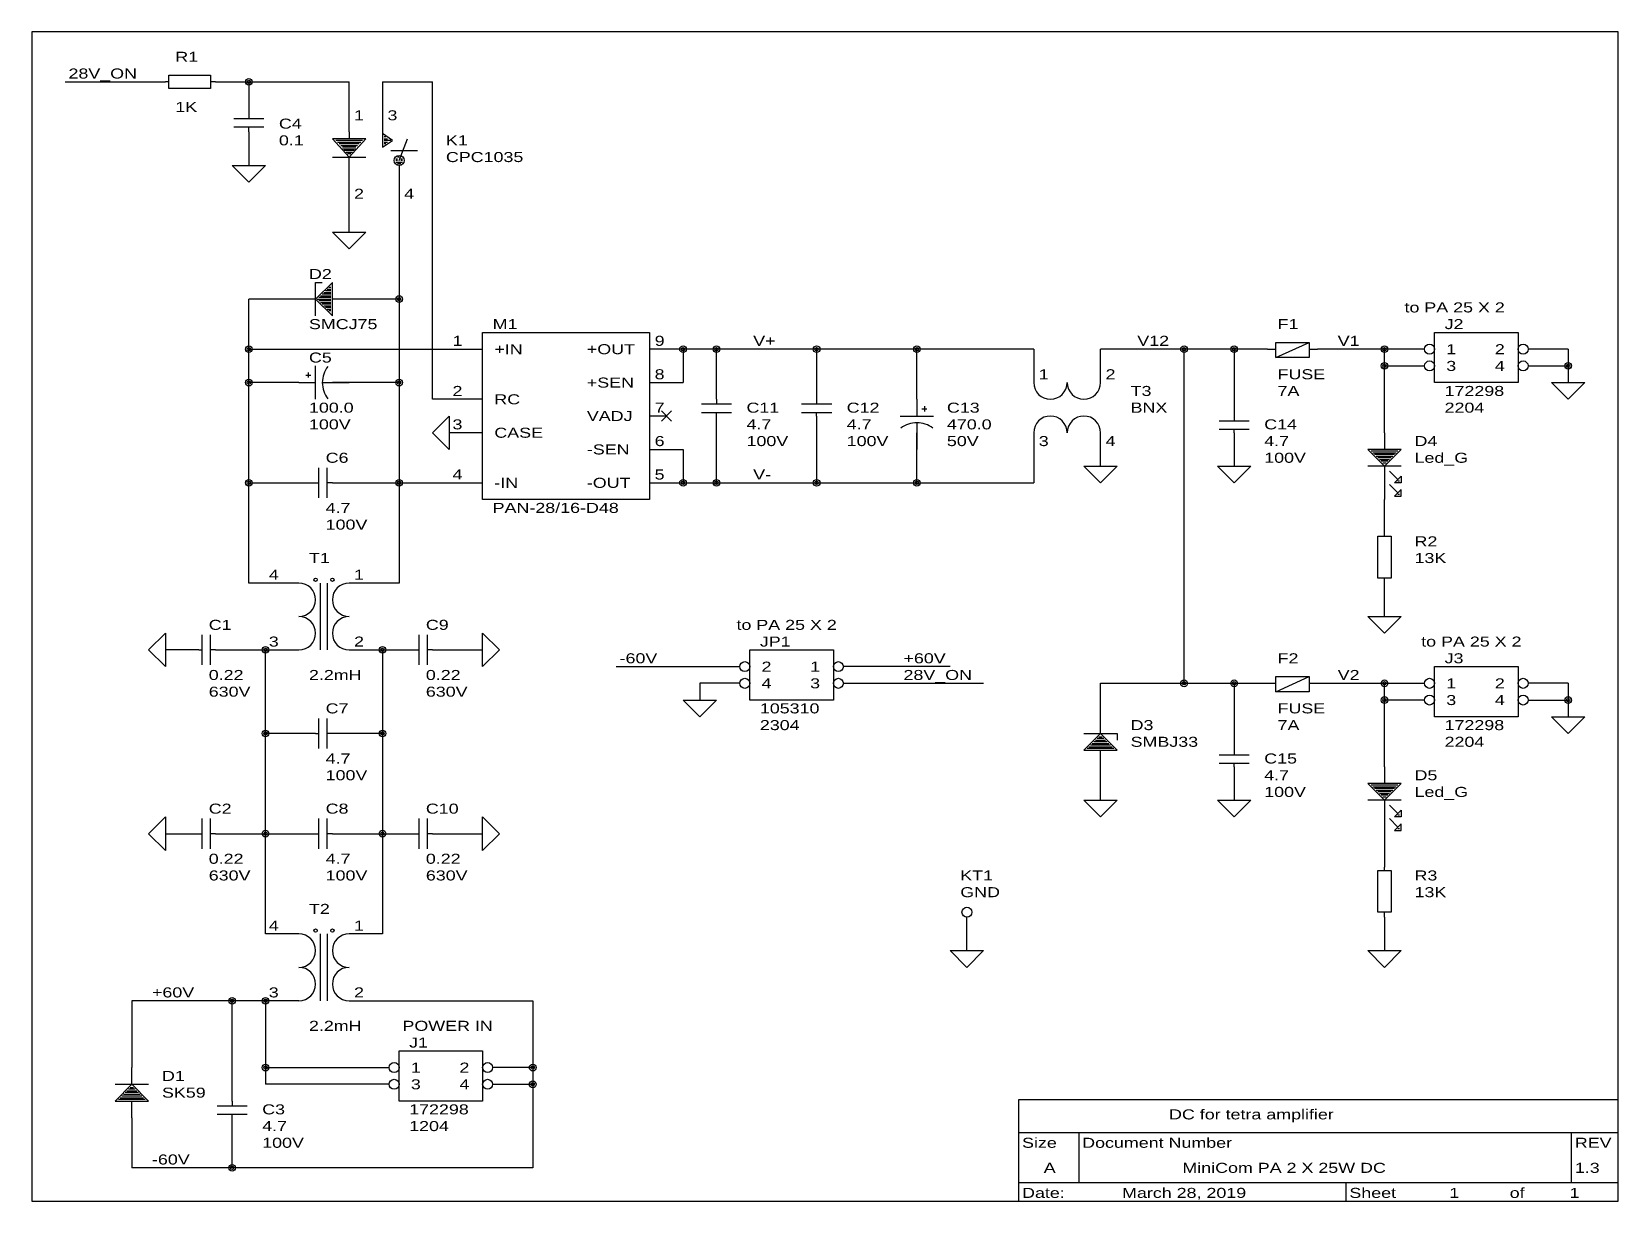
# Model space of a CAD drawing. Extents: x 0.1 to 9.6, y 0.1 to 7.1.
import ezdxf

# ---------------------------------------------------------------- set-up
doc = ezdxf.new("R2010")
doc.units = 0
doc.header["$MEASUREMENT"] = 0
doc.layers.add('1', color=7, linetype='CONTINUOUS')

msp = doc.modelspace()

# ---------------------------------------------------------------- linework, layer by layer
at = {"layer": '1'}
for p, q in [((9.6, 7.1), (0.1, 7.1)), ((0.1, 7.1), (0.1, 0.1)), ((9.6, 0.1), (9.6, 7.1)), ((0.92, 6.76), (0.92, 6.84)), ((0.92, 6.84), (1.17, 6.84)), ((1.17, 6.84), (1.17, 6.8)), ((0.3, 6.8), (0.9, 6.8)), ((0.92, 6.8), (0.9, 6.8)), ((1.17, 6.76), (0.92, 6.76)), ((1.2, 6.8), (1.17, 6.8)), ((1.17, 6.8), (1.17, 6.76)), ((1.2, 6.8), (2, 6.8)), ((1.4, 6.8), (1.4, 6.6)), ((2, 6.5), (2, 6.8)), ((2.2, 6.8), (2.5, 6.8)), ((2.2, 6.8), (2.2, 6.5)), ((2.5, 4.9), (2.5, 6.8)), ((1.31, 6.58), (1.49, 6.58)), ((1.4, 6.6), (1.4, 6.58)), ((1.31, 6.53), (1.49, 6.53)), ((1.4, 6.5), (1.4, 6.53)), ((1.4, 6.5), (1.4, 6.3)), ((2.1, 6.46), (1.9, 6.46)), ((1.9, 6.46), (2, 6.35)), ((2, 6.5), (2, 6.46)), ((2, 6.35), (2.1, 6.46)), ((2.2, 6.5), (2.2, 6.49)), ((2.2, 6.49), (2.2, 6.41)), ((2.26, 6.45), (2.2, 6.49)), ((2.22, 6.47), (2.21, 6.47)), ((2.21, 6.46), (2.23, 6.46)), ((2.3, 6.33), (2.35, 6.46)), ((2.08, 6.45), (1.92, 6.45)), ((1.93, 6.44), (2.07, 6.44)), ((2.06, 6.43), (1.94, 6.43)), ((1.95, 6.42), (2.05, 6.42)), ((2.04, 6.41), (1.96, 6.41)), ((1.96, 6.4), (2.04, 6.4)), ((2.03, 6.39), (1.97, 6.39)), ((1.98, 6.38), (2.02, 6.38)), ((2.01, 6.37), (1.99, 6.37)), ((2.2, 6.41), (2.26, 6.45)), ((2.25, 6.45), (2.21, 6.45)), ((2.21, 6.44), (2.23, 6.44)), ((2.22, 6.43), (2.21, 6.43)), ((2.25, 6.39), (2.41, 6.39)), ((1.3, 6.3), (1.5, 6.3)), ((1.4, 6.2), (1.3, 6.3)), ((1.5, 6.3), (1.4, 6.2)), ((1.9, 6.35), (2.1, 6.35)), ((2, 6.36), (2, 6.36)), ((2, 6.3), (2, 6.35)), ((2, 5.9), (2, 6.3)), ((2.28, 6.34), (2.29, 6.34)), ((2.29, 6.33), (2.28, 6.33)), ((2.28, 6.32), (2.32, 6.32)), ((2.3, 6.35), (2.29, 6.35)), ((2.31, 6.31), (2.29, 6.31)), ((2.3, 6.3), (2.3, 3.8)), ((2.31, 6.34), (2.32, 6.34)), ((2.32, 6.33), (2.31, 6.33)), ((1.9, 5.9), (2.1, 5.9)), ((2, 5.8), (1.9, 5.9)), ((2.1, 5.9), (2, 5.8)), ((1.9, 5.6), (1.8, 5.5)), ((1.8, 5.4), (1.8, 5.6)), ((1.8, 5.6), (1.84, 5.6)), ((1.89, 5.51), (1.82, 5.51)), ((1.83, 5.52), (1.89, 5.52)), ((1.89, 5.53), (1.84, 5.53)), ((1.85, 5.54), (1.89, 5.54)), ((1.89, 5.55), (1.86, 5.55)), ((1.87, 5.56), (1.89, 5.56)), ((1.89, 5.57), (1.88, 5.57)), ((1.89, 5.58), (1.89, 5.58)), ((1.9, 5.4), (1.9, 5.6)), ((1.7, 5.5), (1.4, 5.5)), ((1.4, 3.8), (1.4, 5.5)), ((1.8, 5.5), (1.7, 5.5)), ((1.8, 5.5), (1.9, 5.4)), ((1.81, 5.5), (1.89, 5.5)), ((1.89, 5.49), (1.82, 5.49)), ((1.83, 5.48), (1.89, 5.48)), ((1.89, 5.47), (1.84, 5.47)), ((1.85, 5.46), (1.89, 5.46)), ((1.89, 5.45), (1.86, 5.45)), ((1.87, 5.44), (1.89, 5.44)), ((1.89, 5.43), (1.88, 5.43)), ((1.89, 5.42), (1.89, 5.42)), ((2, 5.5), (1.9, 5.5)), ((2.3, 5.5), (2, 5.5)), ((2.8, 5.3), (3.8, 5.3)), ((2.8, 4.3), (2.8, 5.3)), ((3.8, 5.3), (3.8, 4.3)), ((7.55, 5.2), (7.55, 5.24)), ((7.55, 5.24), (7.75, 5.24)), ((7.55, 5.15), (7.75, 5.24)), ((7.75, 5.24), (7.75, 5.15)), ((8.5, 5.3), (9, 5.3)), ((8.5, 5), (8.5, 5.3)), ((9, 5.3), (9, 5)), ((1.4, 5.2), (2.8, 5.2)), ((6.1, 5.2), (3.8, 5.2)), ((4, 5.2), (4, 5)), ((4.2, 4.9), (4.2, 5.2)), ((4.8, 5.2), (4.8, 4.9)), ((5.4, 4.9), (5.4, 5.2)), ((6.1, 5.2), (6.1, 5)), ((7.5, 5.2), (6.5, 5.2)), ((6.5, 5), (6.5, 5.2)), ((7, 3.2), (7, 5.2)), ((7.3, 5.2), (7.3, 4.8)), ((7.5, 5.2), (7.55, 5.2)), ((7.55, 5.15), (7.55, 5.2)), ((7.75, 5.15), (7.55, 5.15)), ((7.75, 5.2), (7.8, 5.2)), ((8.44, 5.2), (7.8, 5.2)), ((8.2, 4.7), (8.2, 5.2)), ((9.3, 5.2), (9.06, 5.2)), ((9.3, 5.2), (9.3, 5)), ((1.742, 5.045), (1.772, 5.045)), ((1.757, 5.03), (1.757, 5.06)), ((1.8, 4.9), (1.8, 5.1)), ((8.2, 5.1), (8.44, 5.1)), ((9.06, 5.1), (9.3, 5.1)), ((1.7, 5), (1.4, 5)), ((1.7, 5), (1.8, 5)), ((1.84, 5), (2, 5)), ((2.3, 5), (1.9, 5)), ((3.8, 5), (4, 5)), ((9, 5), (8.5, 5)), ((9.2, 5), (9.4, 5)), ((9.3, 4.9), (9.2, 5)), ((9.4, 5), (9.3, 4.9)), ((2.8, 4.9), (2.5, 4.9)), ((4.29, 4.87), (4.11, 4.87)), ((4.2, 4.9), (4.2, 4.87)), ((4.89, 4.87), (4.71, 4.87)), ((4.8, 4.9), (4.8, 4.87)), ((5.4, 4.9), (5.4, 4.8)), ((5.445, 4.858), (5.445, 4.828)), ((2.5, 4.7), (2.6, 4.8)), ((2.6, 4.8), (2.6, 4.6)), ((3.9, 4.8), (3.8, 4.8)), ((3.87, 4.83), (3.93, 4.77)), ((3.87, 4.77), (3.93, 4.83)), ((4.29, 4.82), (4.11, 4.82)), ((4.2, 4.8), (4.2, 4.82)), ((4.2, 4.4), (4.2, 4.8)), ((4.89, 4.82), (4.71, 4.82)), ((4.8, 4.8), (4.8, 4.82)), ((4.8, 4.8), (4.8, 4.4)), ((5.3, 4.8), (5.5, 4.8)), ((5.4, 4.76), (5.4, 4.6)), ((5.43, 4.843), (5.46, 4.843)), ((7.39, 4.77), (7.21, 4.77)), ((7.3, 4.8), (7.3, 4.77)), ((2.6, 4.6), (2.5, 4.7)), ((2.8, 4.7), (2.6, 4.7)), ((5.4, 4.4), (5.4, 4.7)), ((6.1, 4.7), (6.1, 4.4)), ((6.5, 4.5), (6.5, 4.7)), ((7.39, 4.72), (7.21, 4.72)), ((7.3, 4.7), (7.3, 4.72)), ((7.3, 4.7), (7.3, 4.5)), ((8.2, 4.7), (8.2, 4.6)), ((3.8, 4.6), (4, 4.6)), ((4, 4.6), (4, 4.4)), ((8.3, 4.6), (8.1, 4.6)), ((8.1, 4.6), (8.2, 4.5)), ((8.28, 4.59), (8.12, 4.59)), ((8.13, 4.58), (8.27, 4.58)), ((8.26, 4.57), (8.14, 4.57)), ((8.2, 4.5), (8.3, 4.6)), ((1.82, 4.31), (1.82, 4.49)), ((1.87, 4.31), (1.87, 4.49)), ((6.4, 4.5), (6.6, 4.5)), ((6.5, 4.4), (6.4, 4.5)), ((6.6, 4.5), (6.5, 4.4)), ((7.2, 4.5), (7.4, 4.5)), ((7.3, 4.4), (7.2, 4.5)), ((7.4, 4.5), (7.3, 4.4)), ((8.3, 4.5), (8.1, 4.5)), ((8.15, 4.56), (8.25, 4.56)), ((8.24, 4.55), (8.16, 4.55)), ((8.17, 4.54), (8.23, 4.54)), ((8.22, 4.53), (8.18, 4.53)), ((8.19, 4.52), (8.21, 4.52)), ((8.2, 4.51), (8.2, 4.51)), ((8.2, 4.5), (8.2, 4.3)), ((8.28, 4.42), (8.23, 4.47)), ((1.4, 4.4), (1.8, 4.4)), ((1.8, 4.4), (1.82, 4.4)), ((1.9, 4.4), (1.87, 4.4)), ((1.9, 4.4), (2.8, 4.4)), ((3.8, 4.4), (6.1, 4.4)), ((8.28, 4.34), (8.23, 4.39)), ((8.26, 4.4), (8.3, 4.44)), ((8.3, 4.4), (8.26, 4.4)), ((8.29, 4.41), (8.28, 4.41)), ((8.29, 4.42), (8.29, 4.42)), ((8.3, 4.44), (8.3, 4.4)), ((3.8, 4.3), (2.8, 4.3)), ((8.2, 4.1), (8.2, 4.3)), ((8.3, 4.36), (8.26, 4.32)), ((8.26, 4.32), (8.3, 4.32)), ((8.29, 4.33), (8.28, 4.33)), ((8.29, 4.34), (8.29, 4.34)), ((8.3, 4.32), (8.3, 4.36)), ((8.2, 4.08), (8.2, 4.1)), ((8.16, 3.83), (8.16, 4.08)), ((8.16, 4.08), (8.24, 4.08)), ((8.24, 4.08), (8.24, 3.83)), ((1.7, 3.8), (1.4, 3.8)), ((1.83, 3.4), (1.83, 3.8)), ((1.87, 3.8), (1.87, 3.4)), ((2.3, 3.8), (2, 3.8)), ((8.2, 3.83), (8.16, 3.83)), ((8.2, 3.8), (8.2, 3.83)), ((8.24, 3.83), (8.2, 3.83)), ((8.2, 3.6), (8.2, 3.8)), ((8.1, 3.6), (8.3, 3.6)), ((8.2, 3.5), (8.1, 3.6)), ((8.3, 3.6), (8.2, 3.5)), ((0.8, 3.4), (0.9, 3.5)), ((0.9, 3.5), (0.9, 3.3)), ((1.12, 3.31), (1.12, 3.49)), ((1.17, 3.31), (1.17, 3.49)), ((2.42, 3.31), (2.42, 3.49)), ((2.47, 3.31), (2.47, 3.49)), ((2.8, 3.3), (2.8, 3.5)), ((2.8, 3.5), (2.9, 3.4)), ((0.9, 3.3), (0.8, 3.4)), ((1.1, 3.4), (0.9, 3.4)), ((1.1, 3.4), (1.12, 3.4)), ((1.2, 3.4), (1.17, 3.4)), ((1.2, 3.4), (1.7, 3.4)), ((1.5, 1.7), (1.5, 3.4)), ((2, 3.4), (2.4, 3.4)), ((2.2, 3.4), (2.2, 1.7)), ((2.4, 3.4), (2.42, 3.4)), ((2.5, 3.4), (2.47, 3.4)), ((2.5, 3.4), (2.8, 3.4)), ((2.9, 3.4), (2.8, 3.3)), ((4.4, 3.4), (4.9, 3.4)), ((4.4, 3.1), (4.4, 3.4)), ((4.9, 3.4), (4.9, 3.1)), ((3.6, 3.3), (4.34, 3.3)), ((5.6, 3.3), (4.96, 3.3)), ((7.55, 3.2), (7.55, 3.24)), ((7.55, 3.24), (7.75, 3.24)), ((7.55, 3.15), (7.75, 3.24)), ((7.75, 3.24), (7.75, 3.15)), ((8.5, 3.3), (9, 3.3)), ((8.5, 3), (8.5, 3.3)), ((9, 3.3), (9, 3)), ((4.34, 3.2), (4.1, 3.2)), ((4.1, 3.2), (4.1, 3.1)), ((4.96, 3.2), (5.8, 3.2)), ((6.5, 3.2), (7.5, 3.2)), ((6.5, 3), (6.5, 3.2)), ((7.3, 3.2), (7.3, 2.8)), ((7.5, 3.2), (7.55, 3.2)), ((7.55, 3.15), (7.55, 3.2)), ((7.75, 3.15), (7.55, 3.15)), ((7.75, 3.2), (7.8, 3.2)), ((7.8, 3.2), (8.44, 3.2)), ((8.2, 2.7), (8.2, 3.2)), ((9.3, 3.2), (9.06, 3.2)), ((9.3, 3.2), (9.3, 3)), ((4, 3.1), (4.2, 3.1)), ((4.1, 3), (4, 3.1)), ((4.2, 3.1), (4.1, 3)), ((4.9, 3.1), (4.4, 3.1)), ((8.44, 3.1), (8.2, 3.1)), ((9.06, 3.1), (9.3, 3.1)), ((1.82, 2.81), (1.82, 2.99)), ((1.87, 2.81), (1.87, 2.99)), ((6.5, 2.9), (6.5, 3)), ((9, 3), (8.5, 3)), ((9.2, 3), (9.4, 3)), ((9.3, 2.9), (9.2, 3)), ((9.4, 3), (9.3, 2.9)), ((1.8, 2.9), (1.5, 2.9)), ((1.8, 2.9), (1.82, 2.9)), ((1.9, 2.9), (1.87, 2.9)), ((2.2, 2.9), (1.9, 2.9)), ((6.5, 2.9), (6.4, 2.8)), ((6.4, 2.9), (6.6, 2.9)), ((6.54, 2.85), (6.46, 2.85)), ((6.47, 2.86), (6.53, 2.86)), ((6.52, 2.87), (6.48, 2.87)), ((6.49, 2.88), (6.51, 2.88)), ((6.6, 2.8), (6.5, 2.9)), ((6.5, 2.89), (6.5, 2.89)), ((6.6, 2.9), (6.6, 2.86)), ((6.4, 2.8), (6.6, 2.8)), ((6.58, 2.81), (6.42, 2.81)), ((6.43, 2.82), (6.57, 2.82)), ((6.56, 2.83), (6.44, 2.83)), ((6.45, 2.84), (6.55, 2.84)), ((6.5, 2.7), (6.5, 2.8)), ((7.39, 2.77), (7.21, 2.77)), ((7.3, 2.8), (7.3, 2.77)), ((6.5, 2.5), (6.5, 2.7)), ((7.39, 2.72), (7.21, 2.72)), ((7.3, 2.7), (7.3, 2.72)), ((7.3, 2.7), (7.3, 2.5)), ((8.2, 2.7), (8.2, 2.6)), ((8.3, 2.6), (8.1, 2.6)), ((8.1, 2.6), (8.2, 2.5)), ((8.28, 2.59), (8.12, 2.59)), ((8.13, 2.58), (8.27, 2.58)), ((8.26, 2.57), (8.14, 2.57)), ((8.2, 2.5), (8.3, 2.6)), ((6.4, 2.5), (6.6, 2.5)), ((6.5, 2.4), (6.4, 2.5)), ((6.6, 2.5), (6.5, 2.4)), ((7.2, 2.5), (7.4, 2.5)), ((7.3, 2.4), (7.2, 2.5)), ((7.4, 2.5), (7.3, 2.4)), ((8.3, 2.5), (8.1, 2.5)), ((8.15, 2.56), (8.25, 2.56)), ((8.24, 2.55), (8.16, 2.55)), ((8.17, 2.54), (8.23, 2.54)), ((8.22, 2.53), (8.18, 2.53)), ((8.19, 2.52), (8.21, 2.52)), ((8.2, 2.51), (8.2, 2.51)), ((8.2, 2.5), (8.2, 2.3)), ((8.28, 2.42), (8.23, 2.47)), ((0.8, 2.3), (0.9, 2.4)), ((0.9, 2.4), (0.9, 2.2)), ((1.12, 2.21), (1.12, 2.39)), ((1.17, 2.21), (1.17, 2.39)), ((1.82, 2.21), (1.82, 2.39)), ((1.87, 2.21), (1.87, 2.39)), ((2.42, 2.21), (2.42, 2.39)), ((2.47, 2.21), (2.47, 2.39)), ((2.8, 2.2), (2.8, 2.4)), ((2.8, 2.4), (2.9, 2.3)), ((8.28, 2.34), (8.23, 2.39)), ((8.26, 2.4), (8.3, 2.44)), ((8.3, 2.4), (8.26, 2.4)), ((8.29, 2.41), (8.28, 2.41)), ((8.29, 2.42), (8.29, 2.42)), ((8.3, 2.44), (8.3, 2.4)), ((0.9, 2.2), (0.8, 2.3)), ((0.9, 2.3), (1.1, 2.3)), ((1.1, 2.3), (1.12, 2.3)), ((1.2, 2.3), (1.17, 2.3)), ((1.2, 2.3), (1.8, 2.3)), ((1.8, 2.3), (1.82, 2.3)), ((1.9, 2.3), (1.87, 2.3)), ((1.9, 2.3), (2.4, 2.3)), ((2.4, 2.3), (2.42, 2.3)), ((2.5, 2.3), (2.47, 2.3)), ((2.5, 2.3), (2.8, 2.3)), ((2.9, 2.3), (2.8, 2.2)), ((8.2, 2.3), (8.2, 2.1)), ((8.3, 2.36), (8.26, 2.32)), ((8.26, 2.32), (8.3, 2.32)), ((8.29, 2.33), (8.28, 2.33)), ((8.29, 2.34), (8.29, 2.34)), ((8.3, 2.32), (8.3, 2.36)), ((8.2, 2.08), (8.2, 2.1)), ((8.16, 1.83), (8.16, 2.08)), ((8.16, 2.08), (8.24, 2.08)), ((8.24, 2.08), (8.24, 1.83)), ((8.2, 1.83), (8.16, 1.83)), ((8.2, 1.8), (8.2, 1.83)), ((8.24, 1.83), (8.2, 1.83)), ((5.7, 1.6), (5.7, 1.8)), ((8.2, 1.8), (8.2, 1.6)), ((1.7, 1.7), (1.5, 1.7)), ((1.83, 1.3), (1.83, 1.7)), ((1.87, 1.7), (1.87, 1.3)), ((2.2, 1.7), (2, 1.7)), ((5.6, 1.6), (5.8, 1.6)), ((5.7, 1.5), (5.6, 1.6)), ((5.8, 1.6), (5.7, 1.5)), ((8.1, 1.6), (8.3, 1.6)), ((8.2, 1.5), (8.1, 1.6)), ((8.3, 1.6), (8.2, 1.5)), ((1.7, 1.3), (0.7, 1.3)), ((0.7, 1.3), (0.7, 0.9)), ((1.3, 0.7), (1.3, 1.3)), ((1.5, 1.3), (1.5, 0.8)), ((2, 1.3), (3.1, 1.3)), ((3.1, 1.3), (3.1, 0.3)), ((2.3, 1), (2.8, 1)), ((2.3, 0.7), (2.3, 1)), ((2.8, 1), (2.8, 0.7)), ((0.7, 0.8), (0.7, 0.9)), ((1.5, 0.9), (2.24, 0.9)), ((3.1, 0.9), (2.86, 0.9)), ((0.7, 0.8), (0.6, 0.7)), ((0.6, 0.8), (0.8, 0.8)), ((0.67, 0.76), (0.73, 0.76)), ((0.72, 0.77), (0.68, 0.77)), ((0.69, 0.78), (0.71, 0.78)), ((0.8, 0.7), (0.7, 0.8)), ((0.7, 0.79), (0.7, 0.79)), ((2.24, 0.8), (1.5, 0.8)), ((2.86, 0.8), (3.1, 0.8)), ((0.6, 0.7), (0.8, 0.7)), ((0.78, 0.71), (0.62, 0.71)), ((0.63, 0.72), (0.77, 0.72)), ((0.76, 0.73), (0.64, 0.73)), ((0.65, 0.74), (0.75, 0.74)), ((0.74, 0.75), (0.66, 0.75)), ((0.7, 0.6), (0.7, 0.7)), ((1.39, 0.67), (1.21, 0.67)), ((1.3, 0.7), (1.3, 0.67)), ((2.8, 0.7), (2.3, 0.7)), ((6.01, 0.1), (6.01, 0.71)), ((6.01, 0.71), (9.6, 0.71)), ((0.7, 0.6), (0.7, 0.3)), ((1.39, 0.62), (1.21, 0.62)), ((1.3, 0.6), (1.3, 0.62)), ((1.3, 0.3), (1.3, 0.6)), ((9.6, 0.51), (6.01, 0.51)), ((6.37, 0.51), (6.37, 0.21)), ((9.32, 0.21), (9.32, 0.51)), ((3.1, 0.3), (0.7, 0.3)), ((9.6, 0.21), (6.01, 0.21)), ((7.97, 0.1), (7.97, 0.21)), ((0.1, 0.1), (9.6, 0.1))]:
    msp.add_line(p, q, dxfattribs=at)
for centre, radius in [((1.4, 6.8), 0.02), ((1.4, 6.8), 0.01), ((2.3, 6.33), 0.03), ((2.3, 5.5), 0.02), ((2.3, 5.5), 0.01), ((8.47, 5.2), 0.03), ((9.03, 5.2), 0.03), ((1.4, 5.2), 0.02), ((1.4, 5.2), 0.01), ((4, 5.2), 0.02), ((4, 5.2), 0.01), ((4.2, 5.2), 0.02), ((4.2, 5.2), 0.01), ((4.8, 5.2), 0.02), ((4.8, 5.2), 0.01), ((5.4, 5.2), 0.02), ((5.4, 5.2), 0.01), ((7, 5.2), 0.02), ((7, 5.2), 0.01), ((7.3, 5.2), 0.02), ((7.3, 5.2), 0.01), ((8.2, 5.2), 0.02), ((8.2, 5.2), 0.01), ((8.47, 5.1), 0.03), ((9.03, 5.1), 0.03), ((8.2, 5.1), 0.02), ((8.2, 5.1), 0.01), ((9.3, 5.1), 0.02), ((9.3, 5.1), 0.01), ((1.4, 5), 0.02), ((1.4, 5), 0.01), ((2.3, 5), 0.02), ((2.3, 5), 0.01), ((1.4, 4.4), 0.02), ((1.4, 4.4), 0.01), ((2.3, 4.4), 0.02), ((2.3, 4.4), 0.01), ((4, 4.4), 0.02), ((4, 4.4), 0.01), ((4.2, 4.4), 0.02), ((4.2, 4.4), 0.01), ((4.8, 4.4), 0.02), ((4.8, 4.4), 0.01), ((5.4, 4.4), 0.02), ((5.4, 4.4), 0.01), ((1.8, 3.82), 0.01), ((1.9, 3.82), 0.01), ((1.5, 3.4), 0.02), ((2.2, 3.4), 0.02), ((1.5, 3.4), 0.01), ((2.2, 3.4), 0.01), ((4.37, 3.3), 0.03), ((4.93, 3.3), 0.03), ((4.37, 3.2), 0.03), ((4.93, 3.2), 0.03), ((8.47, 3.2), 0.03), ((9.03, 3.2), 0.03), ((7, 3.2), 0.02), ((7, 3.2), 0.01), ((7.3, 3.2), 0.02), ((7.3, 3.2), 0.01), ((8.2, 3.2), 0.02), ((8.2, 3.2), 0.01), ((8.2, 3.1), 0.02), ((8.2, 3.1), 0.01), ((8.47, 3.1), 0.03), ((9.03, 3.1), 0.03), ((9.3, 3.1), 0.02), ((9.3, 3.1), 0.01), ((1.5, 2.9), 0.02), ((1.5, 2.9), 0.01), ((2.2, 2.9), 0.02), ((2.2, 2.9), 0.01), ((1.5, 2.3), 0.02), ((1.5, 2.3), 0.01), ((2.2, 2.3), 0.02), ((2.2, 2.3), 0.01), ((5.7, 1.83), 0.03), ((1.8, 1.72), 0.01), ((1.9, 1.72), 0.01), ((1.3, 1.3), 0.02), ((1.3, 1.3), 0.01), ((1.5, 1.3), 0.02), ((1.5, 1.3), 0.01), ((1.5, 0.9), 0.02), ((1.5, 0.9), 0.01), ((2.27, 0.9), 0.03), ((2.83, 0.9), 0.03), ((3.1, 0.9), 0.02), ((3.1, 0.9), 0.01), ((2.27, 0.8), 0.03), ((2.83, 0.8), 0.03), ((3.1, 0.8), 0.02), ((3.1, 0.8), 0.01), ((1.3, 0.3), 0.02), ((1.3, 0.3), 0.01)]:
    msp.add_circle(centre, radius, dxfattribs=at)
for centre, radius, start, end in [((2, 5), 0.16, 143, 180), ((2, 5), 0.16, 180, 217), ((6.2, 5), 0.1, 180, 270), ((6.2, 5), 0.1, 270, 0), ((6.4, 5), 0.1, 180, 270), ((6.4, 5), 0.1, 270, 0), ((5.4, 4.6), 0.16, 90, 127), ((5.4, 4.6), 0.16, 53, 90), ((6.2, 4.7), 0.1, 90, 180), ((6.2, 4.7), 0.1, 0, 90), ((6.4, 4.7), 0.1, 90, 180), ((6.4, 4.7), 0.1, 0, 90), ((1.7, 3.7), 0.1, 0, 90), ((2, 3.7), 0.1, 90, 180), ((1.7, 3.7), 0.1, 270, 0), ((2, 3.7), 0.1, 180, 270), ((1.7, 3.5), 0.1, 0, 90), ((2, 3.5), 0.1, 90, 180), ((1.7, 3.5), 0.1, 270, 0), ((2, 3.5), 0.1, 180, 270), ((1.7, 1.6), 0.1, 0, 90), ((2, 1.6), 0.1, 90, 180), ((1.7, 1.6), 0.1, 270, 0), ((2, 1.6), 0.1, 180, 270), ((1.7, 1.4), 0.1, 0, 90), ((2, 1.4), 0.1, 90, 180), ((1.7, 1.4), 0.1, 270, 0), ((2, 1.4), 0.1, 180, 270)]:
    msp.add_arc(centre, radius, start, end, dxfattribs=at)

# ---------------------------------------------------------------- texts
at = {"layer": '1', "width": 1.333}
for s, p in [('R1', (0.96, 6.92)), ('28V_ON', (0.32, 6.82)), ('1K', (0.96, 6.62)), ('C4', (1.58, 6.52)), ('1', (2.03, 6.57)), ('3', (2.23, 6.57)), ('0.1', (1.58, 6.42)), ('K1', (2.58, 6.42)), ('CPC1035', (2.58, 6.32)), ('2', (2.03, 6.1)), ('4', (2.33, 6.1)), ('D2', (1.76, 5.62)), ('to PA 25 X 2', (8.32, 5.42)), ('SMCJ75', (1.76, 5.32)), ('M1', (2.86, 5.32)), ('F1', (7.56, 5.32)), ('J2', (8.56, 5.32)), ('  1', (2.56, 5.22)), ('+IN', (2.87, 5.17)), ('+OUT', (3.424, 5.17)), ('9', (3.83, 5.22)), ('V+', (4.42, 5.22)), ('V12', (6.72, 5.22)), ('V1', (7.92, 5.22)), ('1', (8.57, 5.17)), ('2', (8.861, 5.17)), ('C5', (1.76, 5.12)), ('3', (8.57, 5.07)), ('4', (8.861, 5.07)), ('8', (3.83, 5.02)), ('1', (6.13, 5.02)), ('2', (6.53, 5.02)), ('FUSE', (7.56, 5.02)), ('  2', (2.56, 4.92)), ('+SEN', (3.424, 4.97)), ('T3', (6.68, 4.92)), ('7A', (7.56, 4.92)), ('172298', (8.56, 4.92)), ('100.0', (1.76, 4.82)), ('RC', (2.87, 4.87)), ('7', (3.83, 4.82)), ('C11', (4.38, 4.82)), ('C12', (4.98, 4.82)), ('C13', (5.58, 4.82)), ('BNX', (6.68, 4.82)), ('2204', (8.56, 4.82)), ('100V', (1.76, 4.72)), ('  3', (2.56, 4.72)), ('VADJ', (3.424, 4.77)), ('4.7', (4.38, 4.72)), ('4.7', (4.98, 4.72)), ('470.0', (5.58, 4.72)), ('C14', (7.48, 4.72)), ('CASE', (2.87, 4.67)), ('6', (3.83, 4.62)), ('100V', (4.38, 4.62)), ('100V', (4.98, 4.62)), ('50V', (5.58, 4.62)), ('3', (6.13, 4.62)), ('4', (6.53, 4.62)), ('4.7', (7.48, 4.62)), ('D4', (8.38, 4.62)), ('C6', (1.86, 4.52)), ('-SEN', (3.424, 4.57)), ('100V', (7.48, 4.52)), ('Led_G', (8.38, 4.52)), ('  4', (2.56, 4.42)), ('5', (3.83, 4.42)), ('V-', (4.42, 4.42)), ('-IN', (2.87, 4.37)), ('-OUT', (3.424, 4.37)), ('4.7', (1.86, 4.22)), ('PAN-28/16-D48', (2.86, 4.22)), ('100V', (1.86, 4.12)), ('R2', (8.38, 4.02)), ('T1', (1.76, 3.92)), ('13K', (8.38, 3.92)), ('  4', (1.46, 3.82)), ('1', (2.03, 3.82)), ('C1', (1.16, 3.52)), ('C9', (2.46, 3.52)), ('to PA 25 X 2', (4.32, 3.52)), ('  3', (1.46, 3.42)), ('2', (2.03, 3.42)), ('JP1', (4.46, 3.42)), ('to PA 25 X 2', (8.42, 3.42)), ('-60V', (3.62, 3.32)), ('2', (4.47, 3.27)), ('1', (4.761, 3.27)), ('+60V', (5.32, 3.32)), ('F2', (7.56, 3.32)), ('J3', (8.56, 3.32)), ('0.22', (1.16, 3.22)), ('2.2mH', (1.76, 3.22)), ('0.22', (2.46, 3.22)), ('4', (4.47, 3.17)), ('3', (4.761, 3.17)), ('28V_ON', (5.32, 3.22)), ('V2', (7.92, 3.22)), ('1', (8.57, 3.17)), ('2', (8.861, 3.17)), ('630V', (1.16, 3.12)), ('630V', (2.46, 3.12)), ('C7', (1.86, 3.02)), ('105310', (4.46, 3.02)), ('FUSE', (7.56, 3.02)), ('3', (8.57, 3.07)), ('4', (8.861, 3.07)), ('2304', (4.46, 2.92)), ('D3', (6.68, 2.92)), ('7A', (7.56, 2.92)), ('172298', (8.56, 2.92)), ('SMBJ33', (6.68, 2.82)), ('2204', (8.56, 2.82)), ('4.7', (1.86, 2.72)), ('C15', (7.48, 2.72)), ('100V', (1.86, 2.62)), ('4.7', (7.48, 2.62)), ('D5', (8.38, 2.62)), ('100V', (7.48, 2.52)), ('Led_G', (8.38, 2.52)), ('C2', (1.16, 2.42)), ('C8', (1.86, 2.42)), ('C10', (2.46, 2.42)), ('0.22', (1.16, 2.12)), ('4.7', (1.86, 2.12)), ('0.22', (2.46, 2.12)), ('630V', (1.16, 2.02)), ('100V', (1.86, 2.02)), ('630V', (2.46, 2.02)), ('KT1', (5.66, 2.02)), ('R3', (8.38, 2.02)), ('GND', (5.66, 1.92)), ('13K', (8.38, 1.92)), ('T2', (1.76, 1.82)), ('  4', (1.46, 1.72)), ('1', (2.03, 1.72)), ('+60V', (0.82, 1.32)), ('  3', (1.46, 1.32)), ('2', (2.03, 1.32)), ('2.2mH', (1.76, 1.12)), ('POWER IN', (2.32, 1.12)), ('J1', (2.36, 1.02)), ('D1', (0.88, 0.82)), ('1', (2.37, 0.87)), ('2', (2.661, 0.87)), ('SK59', (0.88, 0.72)), ('3', (2.37, 0.77)), ('4', (2.661, 0.77)), ('C3', (1.48, 0.62)), ('172298', (2.36, 0.62)), ('4.7', (1.48, 0.52)), ('1204', (2.36, 0.52)), ('DC for tetra amplifier', (6.91, 0.59)), ('100V', (1.48, 0.42)), ('Size', (6.03, 0.42)), ('Document Number', (6.39, 0.42)), ('REV', (9.34, 0.42)), ('-60V', (0.82, 0.32)), ('A', (6.16, 0.27)), ('MiniCom PA 2 X 25W DC', (6.99, 0.27)), ('1.3', (9.34, 0.27)), ('Date:', (6.03, 0.12)), ('    March 28, 2019', (6.51, 0.12)), ('Sheet', (7.99, 0.12)), ('    1', (8.47, 0.12)), ('of', (8.95, 0.12)), ('    1', (9.19, 0.12))]:
    msp.add_text(s, height=0.06, dxfattribs=at).set_placement(p)

doc.saveas('drawing.dxf')
